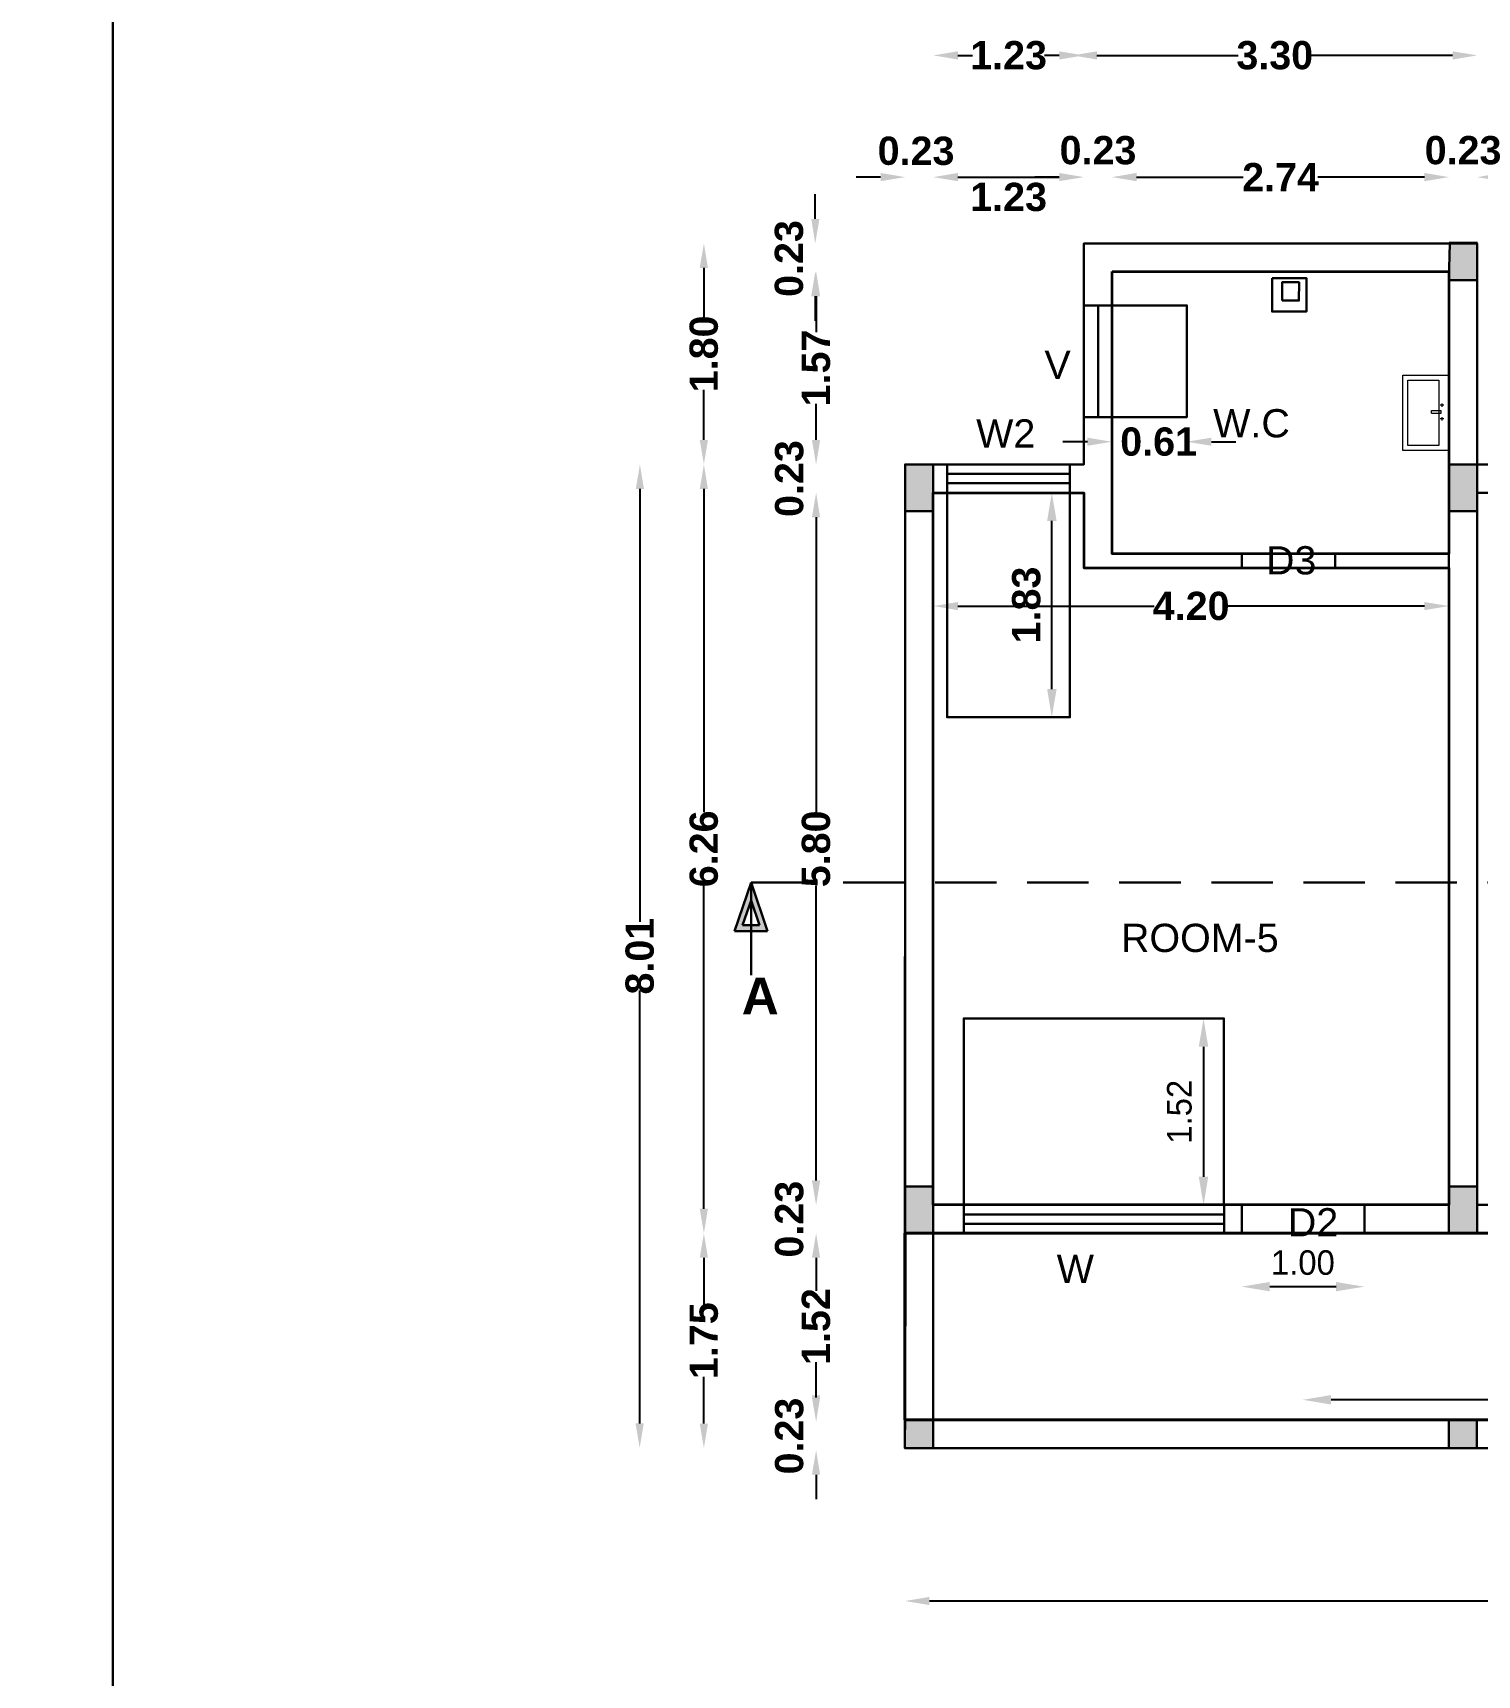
# Model space of a CAD drawing. Header units: metres. Extents: x 515 to 706, y -4 to 163.
# Drawn here: x 641.97 to 653.73, y 93.57 to 106.95 of the extents above; entities that cross this region are included whole.
import ezdxf

# ---------------------------------------------------------------- set-up
doc = ezdxf.new("R2010")
doc.units = ezdxf.units.M
doc.header["$MEASUREMENT"] = 0
doc.linetypes.add('DASHED2', pattern=[0.375, 0.25, -0.125])
for name, color, linetype, lineweight in [('BLK_3_FLR_1_WASH', 4, 'Continuous', 30), ('BLK_4_FLR_1_ EXIT_WIDTH_ DOOR', 7, 'Continuous', 30), ('BLK_4_FLR_1_BLT_UP_AREA', 140, 'Continuous', 30), ('BLK_4_FLR_1_CARPET_AREA', 22, 'Continuous', 30), ('BLK_4_FLR_1_WATER_CLOSET', 4, 'Continuous', 30), ('furniture', 253, 'Continuous', 15)]:
    doc.layers.add(name, color=color, linetype=linetype, lineweight=lineweight)
for name, color, linetype in [('BLK_4_FLR_1_REGULAR_ROOM_1', 3, 'Continuous'), ('BLK_4_FLR_1_REGULAR_ROOM_2', 3, 'Continuous'), ('BLK_4_FLR_1_ROOM_1_LIGHT_VENTILATION_1', 3, 'Continuous'), ('BLK_4_FLR_1_ROOM_1_LIGHT_VENTILATION_2', 3, 'Continuous'), ('BLK_4_FLR_1_VERANDAH', 5, 'Continuous'), ('DIST_EXIT', 7, 'Continuous'), ('TOILET_VENTILATION', 6, 'Continuous')]:
    doc.layers.add(name, color=color, linetype=linetype)
doc.styles.add('ARIAL', font='arialbd.ttf', dxfattribs={"height": 0.23})
doc.styles.add('PDF Swiss721BT-RomanCondensed', font='arial.ttf')
doc.styles.add('Swiss Bold', font='swissb.ttf')
doc.styles.add('working', font='arialbd.ttf', dxfattribs={"height": 0.23})
doc.dimstyles.new('new model', dxfattribs={"dimtxt": 0.23, "dimasz": 0.2, "dimexe": 0.1, "dimexo": 0.1, "dimgap": 0, "dimtad": 0, "dimzin": 1, "dimdsep": 46, "dimtxsty": 'working', "dimcen": 0.09, "dimse1": 1, "dimse2": 1, "dimclrd": 256, "dimclrt": 256, "dimadec": 1, "dimazin": 0, "dimtfac": 1, "dimtofl": 0, "dimtmove": 0, "dimatfit": 3, "dimfxl": 0, "dimtolj": 1, "dimtzin": 0, "dimlwd": -1, "dimlwe": -1, "dimarcsym": 0})
doc.dimstyles.new('OPEN SPACE', dxfattribs={"dimtxt": 0.23, "dimasz": 0.23, "dimexe": 0.1875, "dimexo": 0.0625, "dimgap": 0.09, "dimtad": 3, "dimzin": 0, "dimdsep": 46, "dimtxsty": 'ARIAL', "dimcen": 0.09, "dimse1": 1, "dimse2": 1, "dimclrd": 256, "dimclre": 256, "dimadec": 0, "dimazin": 0, "dimtfac": 0.5, "dimtix": 1, "dimtmove": 0, "dimatfit": 3, "dimfxl": 0, "dimtolj": 1, "dimtzin": 0, "dimarcsym": 0})
doc.dimstyles.new('Standard$0', dxfattribs={"dimtxt": 0.2, "dimasz": 0.23, "dimexe": 0.1805, "dimexo": 0.0625, "dimgap": 0.0955, "dimtad": 1, "dimzin": 0, "dimdsep": 46, "dimtxsty": 'Standard', "dimcen": 0, "dimdle": 440, "dimse1": 1, "dimse2": 1, "dimclrd": 256, "dimclrt": 256, "dimadec": 0, "dimazin": 0, "dimtfac": 1, "dimtofl": 0, "dimtmove": 0, "dimatfit": 3, "dimfxl": 0, "dimtolj": 1, "dimarcsym": 0})

# ---------------------------------------------------------------- blocks, each defined once
blk = doc.blocks.new('*D142')
at = {"layer": 'Defpoints', "color": 0, "lineweight": 40}
for p in [(650.757, 103.823), (651.367, 103.823), (650.757, 103.622)]:
    blk.add_point(p, dxfattribs=at)
at = {"layer": 'TOILET_VENTILATION'}
for p, q in [((650.557, 103.622), (650.357, 103.622)), ((651.567, 103.622), (651.767, 103.622))]:
    blk.add_line(p, q, dxfattribs=at)
at = {"layer": 'TOILET_VENTILATION', "lineweight": 40}
for points in [[(650.557, 103.655), (650.557, 103.589), (650.757, 103.622)], [(651.567, 103.655), (651.567, 103.589), (651.367, 103.622)]]:
    blk.add_solid(points, dxfattribs=at)
at = {"layer": 'TOILET_VENTILATION', "lineweight": 35, "insert": (651.137, 103.622), "char_height": 0.23, "attachment_point": 5, "style": 'working'}
blk.add_mtext('\\A1;0.61', dxfattribs=at)
blk = doc.blocks.new('*D22')
at = {"layer": 'BLK_4_FLR_1_ EXIT_WIDTH_ DOOR', "lineweight": -2}
blk.add_line((652.042, 96.738), (652.582, 96.738), dxfattribs=at)
at = {"layer": 'BLK_4_FLR_1_ EXIT_WIDTH_ DOOR', "lineweight": 40}
for points in [[(652.042, 96.776), (652.042, 96.7), (651.812, 96.738)], [(652.582, 96.776), (652.582, 96.7), (652.812, 96.738)]]:
    blk.add_solid(points, dxfattribs=at)
at = {"layer": 'Defpoints', "color": 0, "lineweight": 40}
for p in [(651.812, 97.173), (652.812, 97.173), (652.812, 96.738)]:
    blk.add_point(p, dxfattribs=at)
at = {"layer": 'BLK_4_FLR_1_ EXIT_WIDTH_ DOOR', "lineweight": 30, "insert": (652.312, 96.933), "char_height": 0.2, "attachment_point": 5}
blk.add_mtext('\\A1;1.00', dxfattribs=at)
blk = doc.blocks.new('*D148')
at = {"layer": 'BLK_4_FLR_1_ROOM_1_LIGHT_VENTILATION_1', "lineweight": -2}
blk.add_line((651.503, 98.693), (651.503, 97.633), dxfattribs=at)
at = {"layer": 'BLK_4_FLR_1_ROOM_1_LIGHT_VENTILATION_1', "lineweight": 40}
for points in [[(651.464, 98.693), (651.541, 98.693), (651.503, 98.923)], [(651.464, 97.633), (651.541, 97.633), (651.503, 97.403)]]:
    blk.add_solid(points, dxfattribs=at)
at = {"layer": 'Defpoints', "color": 0, "lineweight": 40}
for p in [(651.669, 98.923), (651.503, 97.403), (651.669, 97.403)]:
    blk.add_point(p, dxfattribs=at)
at = {"layer": 'BLK_4_FLR_1_ROOM_1_LIGHT_VENTILATION_1', "lineweight": 30, "insert": (651.307, 98.163), "char_height": 0.2, "attachment_point": 5, "rotation": 90}
blk.add_mtext('\\A1;1.52', dxfattribs=at)
blk = doc.blocks.new('*D26')
at = {"layer": 'Defpoints', "color": 0, "lineweight": 40}
for p in [(652.312, 96.669), (659.135, 96.669), (652.312, 95.816)]:
    blk.add_point(p, dxfattribs=at)
at = {"layer": 'DIST_EXIT', "lineweight": -2}
blk.add_line((658.905, 95.816), (652.542, 95.816), dxfattribs=at)
at = {"layer": 'DIST_EXIT', "lineweight": 40}
for points in [[(652.542, 95.855), (652.542, 95.778), (652.312, 95.816)], [(658.905, 95.855), (658.905, 95.778), (659.135, 95.816)]]:
    blk.add_solid(points, dxfattribs=at)
at = {"layer": 'DIST_EXIT', "lineweight": 30, "insert": (655.724, 96.012), "char_height": 0.2, "attachment_point": 5}
blk.add_mtext('\\A1;6.82', dxfattribs=at)
blk = doc.blocks.new('*D153')
at = {"layer": 'BLK_4_FLR_1_ROOM_1_LIGHT_VENTILATION_2', "lineweight": -2}
blk.add_line((650.267, 101.607), (650.267, 102.977), dxfattribs=at)
at = {"layer": 'BLK_4_FLR_1_ROOM_1_LIGHT_VENTILATION_2', "lineweight": 40}
for points in [[(650.229, 102.977), (650.306, 102.977), (650.267, 103.207)], [(650.229, 101.607), (650.306, 101.607), (650.267, 101.377)]]:
    blk.add_solid(points, dxfattribs=at)
at = {"layer": 'Defpoints', "color": 0, "lineweight": 40}
for p in [(650.267, 103.207), (650.414, 103.207), (650.414, 101.377)]:
    blk.add_point(p, dxfattribs=at)
at = {"layer": 'BLK_4_FLR_1_ROOM_1_LIGHT_VENTILATION_2', "color": 0, "lineweight": 30, "insert": (650.06, 102.292), "char_height": 0.23, "attachment_point": 5, "rotation": 90, "style": 'ARIAL'}
blk.add_mtext('\\A1;1.83', dxfattribs=at)
blk = doc.blocks.new('zw$B53F')
at = {"layer": 'furniture', "ltscale": 0.5}
for p, q in [((25.7, 17.98), (0, 15.69)), ((27.09, 2.29), (25.7, 17.98)), ((0, 15.69), (1.4, 0)), ((24.29, 14.4), (2.02, 12.42)), ((2.02, 12.42), (2.95, 1.86)), ((11.55, 14.34), (10.37, 14.23)), ((10.9, 14.92), (11.02, 13.65)), ((12.95, 14.23), (13.8, 14.3)), ((13.24, 10.9), (12.95, 14.23)), ((14.1, 10.98), (13.8, 14.3)), ((16.26, 14.76), (15.09, 14.65)), ((15.62, 15.34), (15.73, 14.06)), ((25.23, 3.84), (24.29, 14.4)), ((13.24, 10.9), (14.1, 10.98)), ((1.4, 0), (27.09, 2.29)), ((2.95, 1.86), (25.23, 3.84))]:
    blk.add_line(p, q, dxfattribs=at)
blk = doc.blocks.new('*D319')
for p, q in [((648.872, 105.778), (648.672, 105.778)), ((649.502, 105.778), (649.702, 105.778))]:
    blk.add_line(p, q)
at = {"lineweight": 40}
for points in [[(648.872, 105.812), (648.872, 105.745), (649.072, 105.778)], [(649.502, 105.812), (649.502, 105.745), (649.302, 105.778)]]:
    blk.add_solid(points, dxfattribs=at)
at = {"layer": 'Defpoints', "color": 0, "lineweight": 40}
for p in [(649.302, 105.778), (649.072, 105.335), (649.302, 105.335)]:
    blk.add_point(p, dxfattribs=at)
at = {"lineweight": 30, "insert": (649.161, 105.991), "char_height": 0.23, "attachment_point": 5, "style": 'working'}
blk.add_mtext('\\A1;0.23', dxfattribs=at)
blk = doc.blocks.new('*D320')
blk.add_line((649.502, 105.778), (650.328, 105.778))
at = {"lineweight": 40}
for points in [[(649.502, 105.812), (649.502, 105.745), (649.302, 105.778)], [(650.328, 105.812), (650.328, 105.745), (650.528, 105.778)]]:
    blk.add_solid(points, dxfattribs=at)
at = {"layer": 'Defpoints', "color": 0, "lineweight": 40}
for p in [(650.528, 105.778), (649.302, 105.335), (650.528, 105.238)]:
    blk.add_point(p, dxfattribs=at)
at = {"lineweight": 30, "insert": (649.915, 105.615), "char_height": 0.23, "attachment_point": 5, "style": 'working'}
blk.add_mtext('\\A1;1.23', dxfattribs=at)
blk = doc.blocks.new('*D321')
for p, q in [((650.328, 105.778), (650.128, 105.778)), ((650.958, 105.778), (651.158, 105.778))]:
    blk.add_line(p, q)
at = {"lineweight": 40}
for points in [[(650.328, 105.812), (650.328, 105.745), (650.528, 105.778)], [(650.958, 105.812), (650.958, 105.745), (650.758, 105.778)]]:
    blk.add_solid(points, dxfattribs=at)
at = {"layer": 'Defpoints', "color": 0, "lineweight": 40}
for p in [(650.758, 105.778), (650.528, 105.335), (650.758, 105.105)]:
    blk.add_point(p, dxfattribs=at)
at = {"lineweight": 30, "insert": (650.643, 105.996), "char_height": 0.23, "attachment_point": 5, "style": 'working'}
blk.add_mtext('\\A1;0.23', dxfattribs=at)
blk = doc.blocks.new('*D322')
for p, q in [((650.958, 105.778), (651.825, 105.778)), ((653.302, 105.778), (652.435, 105.778))]:
    blk.add_line(p, q)
at = {"lineweight": 40}
for points in [[(650.958, 105.812), (650.958, 105.745), (650.758, 105.778)], [(653.302, 105.812), (653.302, 105.745), (653.502, 105.778)]]:
    blk.add_solid(points, dxfattribs=at)
at = {"layer": 'Defpoints', "color": 0, "lineweight": 40}
for p in [(653.502, 105.778), (653.502, 105.105), (650.758, 105.008)]:
    blk.add_point(p, dxfattribs=at)
at = {"lineweight": 30, "insert": (652.13, 105.778), "char_height": 0.23, "attachment_point": 5, "style": 'working'}
blk.add_mtext('\\A1;2.74', dxfattribs=at)
blk = doc.blocks.new('*D323')
for p, q in [((653.302, 105.778), (653.102, 105.778)), ((653.932, 105.778), (654.132, 105.778))]:
    blk.add_line(p, q)
at = {"lineweight": 40}
for points in [[(653.302, 105.812), (653.302, 105.745), (653.502, 105.778)], [(653.932, 105.812), (653.932, 105.745), (653.732, 105.778)]]:
    blk.add_solid(points, dxfattribs=at)
at = {"layer": 'Defpoints', "color": 0, "lineweight": 40}
for p in [(653.732, 105.778), (653.732, 105.335), (653.502, 105.105)]:
    blk.add_point(p, dxfattribs=at)
at = {"lineweight": 30, "insert": (653.617, 105.996), "char_height": 0.23, "attachment_point": 5, "style": 'working'}
blk.add_mtext('\\A1;0.23', dxfattribs=at)
blk = doc.blocks.new('*D677')
for p, q in [((648.34, 105.438), (648.34, 105.638)), ((648.34, 104.808), (648.34, 104.608))]:
    blk.add_line(p, q)
at = {"lineweight": 40}
for points in [[(648.307, 105.438), (648.374, 105.438), (648.34, 105.238)], [(648.307, 104.808), (648.374, 104.808), (648.34, 105.008)]]:
    blk.add_solid(points, dxfattribs=at)
at = {"layer": 'Defpoints', "color": 0, "lineweight": 40}
for p in [(650.752, 105.238), (648.34, 105.008), (650.758, 105.008)]:
    blk.add_point(p, dxfattribs=at)
at = {"lineweight": 30, "insert": (648.127, 105.115), "char_height": 0.23, "attachment_point": 5, "rotation": 90, "style": 'working'}
blk.add_mtext('\\A1;0.23', dxfattribs=at)
blk = doc.blocks.new('*D678')
for p, q in [((648.347, 104.808), (648.347, 104.515)), ((648.347, 103.637), (648.347, 103.93))]:
    blk.add_line(p, q)
at = {"lineweight": 40}
for points in [[(648.313, 104.808), (648.38, 104.808), (648.347, 105.008)], [(648.313, 103.637), (648.38, 103.637), (648.347, 103.437)]]:
    blk.add_solid(points, dxfattribs=at)
at = {"layer": 'Defpoints', "color": 0, "lineweight": 40}
for p in [(650.758, 105.008), (648.347, 103.437), (649.302, 103.437)]:
    blk.add_point(p, dxfattribs=at)
at = {"lineweight": 30, "insert": (648.347, 104.223), "char_height": 0.23, "attachment_point": 5, "rotation": 90, "style": 'working'}
blk.add_mtext('\\A1;1.57', dxfattribs=at)
blk = doc.blocks.new('*D679')
for p, q in [((648.347, 103.637), (648.347, 103.837)), ((648.347, 103.007), (648.347, 102.807))]:
    blk.add_line(p, q)
at = {"lineweight": 40}
for points in [[(648.313, 103.637), (648.38, 103.637), (648.347, 103.437)], [(648.313, 103.007), (648.38, 103.007), (648.347, 103.207)]]:
    blk.add_solid(points, dxfattribs=at)
at = {"layer": 'Defpoints', "color": 0, "lineweight": 40}
for p in [(649.302, 103.437), (648.347, 103.207), (649.302, 103.207)]:
    blk.add_point(p, dxfattribs=at)
at = {"lineweight": 30, "insert": (648.129, 103.322), "char_height": 0.23, "attachment_point": 5, "rotation": 90, "style": 'working'}
blk.add_mtext('\\A1;0.23', dxfattribs=at)
blk = doc.blocks.new('*D680')
for p, q in [((648.347, 103.007), (648.347, 100.603)), ((648.347, 97.603), (648.347, 100.007))]:
    blk.add_line(p, q)
at = {"lineweight": 40}
for points in [[(648.313, 103.007), (648.38, 103.007), (648.347, 103.207)], [(648.313, 97.603), (648.38, 97.603), (648.347, 97.403)]]:
    blk.add_solid(points, dxfattribs=at)
at = {"layer": 'Defpoints', "color": 0, "lineweight": 40}
for p in [(649.302, 103.207), (648.347, 97.403), (649.55, 97.403)]:
    blk.add_point(p, dxfattribs=at)
at = {"lineweight": 30, "insert": (648.347, 100.305), "char_height": 0.23, "attachment_point": 5, "rotation": 90, "style": 'working'}
blk.add_mtext('\\A1;5.80', dxfattribs=at)
blk = doc.blocks.new('*D681')
for p, q in [((648.347, 97.603), (648.347, 97.803)), ((648.347, 96.973), (648.347, 96.773))]:
    blk.add_line(p, q)
at = {"lineweight": 40}
for points in [[(648.313, 97.603), (648.38, 97.603), (648.347, 97.403)], [(648.313, 96.973), (648.38, 96.973), (648.347, 97.173)]]:
    blk.add_solid(points, dxfattribs=at)
at = {"layer": 'Defpoints', "color": 0, "lineweight": 40}
for p in [(649.302, 97.403), (648.347, 97.173), (649.072, 97.173)]:
    blk.add_point(p, dxfattribs=at)
at = {"lineweight": 30, "insert": (648.129, 97.288), "char_height": 0.23, "attachment_point": 5, "rotation": 90, "style": 'working'}
blk.add_mtext('\\A1;0.23', dxfattribs=at)
blk = doc.blocks.new('*D682')
for p, q in [((648.347, 96.973), (648.347, 96.705)), ((648.347, 95.853), (648.347, 96.122))]:
    blk.add_line(p, q)
at = {"lineweight": 40}
for points in [[(648.313, 96.973), (648.38, 96.973), (648.347, 97.173)], [(648.313, 95.853), (648.38, 95.853), (648.347, 95.653)]]:
    blk.add_solid(points, dxfattribs=at)
at = {"layer": 'Defpoints', "color": 0, "lineweight": 40}
for p in [(649.072, 97.173), (648.347, 95.653), (649.55, 95.653)]:
    blk.add_point(p, dxfattribs=at)
at = {"lineweight": 30, "insert": (648.347, 96.413), "char_height": 0.23, "attachment_point": 5, "rotation": 90, "style": 'working'}
blk.add_mtext('\\A1;1.52', dxfattribs=at)
blk = doc.blocks.new('*D325')
for p, q in [((649.502, 106.77), (649.622, 106.77)), ((650.328, 106.77), (650.208, 106.77))]:
    blk.add_line(p, q)
at = {"lineweight": 40}
for points in [[(649.502, 106.803), (649.502, 106.736), (649.302, 106.77)], [(650.328, 106.803), (650.328, 106.736), (650.528, 106.77)]]:
    blk.add_solid(points, dxfattribs=at)
at = {"layer": 'Defpoints', "color": 0, "lineweight": 40}
for p in [(649.302, 106.77), (649.302, 103.811), (650.528, 103.811)]:
    blk.add_point(p, dxfattribs=at)
at = {"lineweight": 30, "insert": (649.915, 106.77), "char_height": 0.23, "attachment_point": 5, "style": 'working'}
blk.add_mtext('\\A1;1.23', dxfattribs=at)
blk = doc.blocks.new('*D326')
for p, q in [((650.635, 106.77), (651.785, 106.77)), ((653.532, 106.77), (652.382, 106.77))]:
    blk.add_line(p, q)
at = {"lineweight": 40}
for points in [[(650.635, 106.803), (650.635, 106.736), (650.435, 106.77)], [(653.532, 106.803), (653.532, 106.736), (653.732, 106.77)]]:
    blk.add_solid(points, dxfattribs=at)
at = {"layer": 'Defpoints', "color": 0, "lineweight": 40}
for p in [(653.732, 106.77), (650.435, 105.613), (653.732, 105.613)]:
    blk.add_point(p, dxfattribs=at)
at = {"lineweight": 30, "insert": (652.083, 106.77), "char_height": 0.23, "attachment_point": 5, "style": 'working'}
blk.add_mtext('\\A1;3.30', dxfattribs=at)
blk = doc.blocks.new('*D683')
for p, q in [((647.433, 105.038), (647.433, 104.63)), ((647.433, 103.637), (647.433, 104.046))]:
    blk.add_line(p, q)
at = {"lineweight": 40}
for points in [[(647.399, 105.038), (647.466, 105.038), (647.433, 105.238)], [(647.399, 103.637), (647.466, 103.637), (647.433, 103.437)]]:
    blk.add_solid(points, dxfattribs=at)
at = {"layer": 'Defpoints', "color": 0, "lineweight": 40}
for p in [(650.528, 105.238), (647.433, 103.437), (650.528, 103.437)]:
    blk.add_point(p, dxfattribs=at)
at = {"lineweight": 30, "insert": (647.433, 104.338), "char_height": 0.23, "attachment_point": 5, "rotation": 90, "style": 'working'}
blk.add_mtext('\\A1;1.80', dxfattribs=at)
blk = doc.blocks.new('*D684')
for p, q in [((647.433, 103.237), (647.433, 100.605)), ((647.433, 97.373), (647.433, 100.005))]:
    blk.add_line(p, q)
at = {"lineweight": 40}
for points in [[(647.399, 103.237), (647.466, 103.237), (647.433, 103.437)], [(647.399, 97.373), (647.466, 97.373), (647.433, 97.173)]]:
    blk.add_solid(points, dxfattribs=at)
at = {"layer": 'Defpoints', "color": 0, "lineweight": 40}
for p in [(650.528, 103.437), (647.433, 97.173), (650.528, 97.173)]:
    blk.add_point(p, dxfattribs=at)
at = {"lineweight": 30, "insert": (647.433, 100.305), "char_height": 0.23, "attachment_point": 5, "rotation": 90, "style": 'working'}
blk.add_mtext('\\A1;6.26', dxfattribs=at)
blk = doc.blocks.new('*D685')
for p, q in [((647.433, 96.973), (647.433, 96.594)), ((647.433, 95.623), (647.433, 96.003))]:
    blk.add_line(p, q)
at = {"lineweight": 40}
for points in [[(647.399, 96.973), (647.466, 96.973), (647.433, 97.173)], [(647.399, 95.623), (647.466, 95.623), (647.433, 95.423)]]:
    blk.add_solid(points, dxfattribs=at)
at = {"layer": 'Defpoints', "color": 0, "lineweight": 40}
for p in [(649.55, 97.173), (647.433, 95.423), (649.302, 95.423)]:
    blk.add_point(p, dxfattribs=at)
at = {"lineweight": 30, "insert": (647.433, 96.298), "char_height": 0.23, "attachment_point": 5, "rotation": 90, "style": 'working'}
blk.add_mtext('\\A1;1.75', dxfattribs=at)
blk = doc.blocks.new('*D686')
for p, q in [((649.502, 102.283), (651.1, 102.283)), ((653.302, 102.283), (651.703, 102.283))]:
    blk.add_line(p, q)
at = {"lineweight": 40}
for points in [[(649.502, 102.316), (649.502, 102.25), (649.302, 102.283)], [(653.302, 102.316), (653.302, 102.25), (653.502, 102.283)]]:
    blk.add_solid(points, dxfattribs=at)
at = {"layer": 'Defpoints', "color": 0, "lineweight": 40}
for p in [(649.302, 102.593), (653.502, 102.593), (649.302, 102.283)]:
    blk.add_point(p, dxfattribs=at)
at = {"lineweight": 30, "insert": (651.402, 102.283), "char_height": 0.23, "attachment_point": 5, "rotation": 0, "style": 'working'}
blk.add_mtext('\\A1;4.20', dxfattribs=at)
blk = doc.blocks.new('*D329')
blk.add_line((653.932, 105.778), (654.758, 105.778))
at = {"lineweight": 40}
for points in [[(653.932, 105.812), (653.932, 105.745), (653.732, 105.778)], [(654.758, 105.812), (654.758, 105.745), (654.958, 105.778)]]:
    blk.add_solid(points, dxfattribs=at)
at = {"layer": 'Defpoints', "color": 0, "lineweight": 40}
for p in [(654.958, 105.778), (653.732, 105.335), (654.958, 105.238)]:
    blk.add_point(p, dxfattribs=at)
at = {"lineweight": 30, "insert": (654.345, 105.615), "char_height": 0.23, "attachment_point": 5, "style": 'working'}
blk.add_mtext('\\A1;1.23', dxfattribs=at)
blk = doc.blocks.new('*D353')
for p, q in [((649.27, 94.177), (659.491, 94.177)), ((670.495, 94.177), (660.274, 94.177))]:
    blk.add_line(p, q)
at = {"lineweight": 40}
for points in [[(649.27, 94.21), (649.27, 94.144), (649.07, 94.177)], [(670.495, 94.21), (670.495, 94.144), (670.695, 94.177)]]:
    blk.add_solid(points, dxfattribs=at)
at = {"layer": 'Defpoints', "color": 0, "lineweight": 40}
for p in [(649.07, 95.852), (670.695, 95.852), (670.695, 94.177)]:
    blk.add_point(p, dxfattribs=at)
at = {"lineweight": 30, "insert": (659.882, 94.177), "char_height": 0.23, "attachment_point": 5, "style": 'working'}
blk.add_mtext('\\A1;21.63', dxfattribs=at)
blk = doc.blocks.new('*D354')
for p, q in [((648.347, 95.836), (648.347, 96.036)), ((648.347, 95.206), (648.347, 95.006))]:
    blk.add_line(p, q)
at = {"lineweight": 40}
for points in [[(648.313, 95.836), (648.38, 95.836), (648.347, 95.636)], [(648.313, 95.206), (648.38, 95.206), (648.347, 95.406)]]:
    blk.add_solid(points, dxfattribs=at)
at = {"layer": 'Defpoints', "color": 0, "lineweight": 40}
for p in [(649.302, 95.636), (648.347, 95.406), (649.072, 95.406)]:
    blk.add_point(p, dxfattribs=at)
at = {"lineweight": 30, "insert": (648.129, 95.521), "char_height": 0.23, "attachment_point": 5, "rotation": 90, "style": 'working'}
blk.add_mtext('\\A1;0.23', dxfattribs=at)
blk = doc.blocks.new('*D604')
for p, q in [((646.912, 103.237), (646.911, 99.711)), ((646.91, 95.624), (646.911, 99.151))]:
    blk.add_line(p, q)
at = {"lineweight": 40}
for points in [[(646.878, 103.237), (646.945, 103.237), (646.912, 103.437)], [(646.876, 95.624), (646.943, 95.624), (646.91, 95.424)]]:
    blk.add_solid(points, dxfattribs=at)
at = {"layer": 'Defpoints', "color": 0, "lineweight": 40}
for p in [(649.072, 103.437), (646.91, 95.424), (649.07, 95.423)]:
    blk.add_point(p, dxfattribs=at)
at = {"lineweight": 30, "insert": (646.911, 99.431), "char_height": 0.23, "attachment_point": 5, "rotation": 89.9865, "style": 'working'}
blk.add_mtext('\\A1;8.01', dxfattribs=at)

msp = doc.modelspace()

# ---------------------------------------------------------------- hatches: boundary and pattern name
at = {"lineweight": 30}
h = msp.add_hatch(color=256, dxfattribs=at)
h.dxf.hatch_style = 1
h.paths.add_polyline_path([(653.73156, 105.23844), (653.73156, 104.93844), (653.50156, 104.93844), (653.50794, 105.23844)])
h = msp.add_hatch(color=256, dxfattribs=at)
h.dxf.hatch_style = 1
h.paths.add_polyline_path([(649.30156, 103.43677), (649.30156, 103.05677), (649.07156, 103.05677), (649.07156, 103.43677)])
h = msp.add_hatch(color=256, dxfattribs=at)
h.dxf.hatch_style = 1
h.paths.add_polyline_path([(653.73156, 103.43677), (653.73156, 103.05677), (653.50156, 103.05677), (653.50156, 103.43677)])
at = {"lineweight": 30, "ltscale": 0.25}
h = msp.add_hatch(color=256, dxfattribs=at)
h.paths.add_polyline_path([(647.8167, 100.03111), (647.68171, 99.63492), (647.95168, 99.63492)])
h.paths.add_polyline_path([(647.8167, 99.88375), (647.74811, 99.68244), (647.88528, 99.68244)], flags=16)
at = {"lineweight": 30}
h = msp.add_hatch(color=256, dxfattribs=at)
h.dxf.hatch_style = 1
h.paths.add_polyline_path([(649.30156, 97.55344), (649.30156, 97.17344), (649.07156, 97.17344), (649.07156, 97.55344)])
h = msp.add_hatch(color=256, dxfattribs=at)
h.dxf.hatch_style = 1
h.paths.add_polyline_path([(653.73156, 97.55344), (653.73156, 97.17344), (653.50156, 97.17344), (653.50156, 97.55344)])
h = msp.add_hatch(color=256, dxfattribs=at)
h.dxf.hatch_style = 1
h.paths.add_polyline_path([(649.06967, 95.65344), (649.29967, 95.65344), (649.29967, 95.42344), (649.06967, 95.42344)])
h = msp.add_hatch(color=256, dxfattribs=at)
h.dxf.hatch_style = 1
h.paths.add_polyline_path([(653.49967, 95.65344), (653.72967, 95.65344), (653.72967, 95.42344), (653.49967, 95.42344)])

# ---------------------------------------------------------------- linework, layer by layer
at = {"lineweight": 30, "ltscale": 0.125}
for p, q in [((653.73156, 105.23844), (650.52822, 105.23844)), ((650.52822, 105.23844), (650.52822, 103.43677)), ((653.50345, 105.24177), (653.73345, 105.24177)), ((653.73345, 105.24177), (653.50345, 105.24177)), ((653.73156, 105.23844), (653.73156, 103.43677)), ((653.73156, 105.23844), (653.73156, 103.43677)), ((653.73156, 105.23844), (653.73156, 103.43677)), ((653.50156, 105.00844), (650.75822, 105.00844)), ((650.75822, 105.00844), (650.75822, 103.20677)), ((653.50156, 105.00844), (653.50156, 102.70844)), ((653.50156, 105.00844), (653.50156, 97.40344)), ((650.75822, 104.73265), (650.52822, 104.73265)), ((650.64322, 104.73265), (650.64322, 103.82265)), ((650.75822, 103.82265), (650.52822, 103.82265)), ((649.07156, 103.43677), (649.07156, 97.17343)), ((650.52822, 103.43677), (649.30156, 103.43677)), ((649.41489, 103.20677), (649.41489, 103.43677)), ((650.41489, 103.20677), (650.41489, 103.43677)), ((650.41489, 103.3601), (649.41489, 103.3601)), ((649.30156, 103.20677), (649.30156, 97.40344)), ((650.52822, 103.20677), (649.30156, 103.20677)), ((650.41489, 103.28344), (649.41489, 103.28344)), ((650.52822, 103.20677), (650.52822, 102.59344)), ((651.81489, 102.70844), (650.75822, 102.70844)), ((651.81489, 102.70844), (651.81489, 102.59344)), ((653.50156, 102.70844), (652.57489, 102.70844)), ((652.57489, 102.70844), (652.57489, 102.59344)), ((651.81489, 102.59344), (650.52822, 102.59344)), ((653.50156, 102.59344), (652.57489, 102.59344)), ((653.50156, 102.59344), (653.50156, 97.40344)), ((651.81489, 97.40344), (649.30156, 97.40344)), ((651.66997, 97.40344), (649.54997, 97.40344)), ((649.54997, 97.40344), (649.54997, 97.17344)), ((651.66997, 97.32677), (649.54997, 97.32677)), ((651.66997, 97.40344), (651.66997, 97.17344)), ((651.81489, 97.40344), (651.81489, 97.17344)), ((653.50156, 97.40344), (652.81489, 97.40344)), ((652.81489, 97.40344), (652.81489, 97.17344)), ((651.81489, 97.17344), (649.07156, 97.17344)), ((649.30156, 97.17344), (649.30156, 95.42344)), ((651.66997, 97.2501), (649.54997, 97.2501)), ((651.66997, 97.17344), (649.54997, 97.17344)), ((656.24489, 97.17344), (652.81489, 97.17344)), ((649.06967, 95.65344), (670.69525, 95.65344)), ((649.06967, 95.42344), (649.06967, 95.49844)), ((649.06967, 95.42344), (670.69525, 95.42344))]:
    msp.add_line(p, q, dxfattribs=at)
at = {"lineweight": 30}
for p, q in [((650.75822, 103.20677), (650.75822, 102.70844)), ((647.8167, 100.03111), (647.68171, 99.63492)), ((647.8167, 100.03111), (647.8167, 99.30518)), ((647.8167, 100.03111), (647.95168, 99.63492)), ((647.8167, 99.88375), (647.74811, 99.68244)), ((647.8167, 99.88375), (647.88528, 99.68244)), ((647.68171, 99.63492), (647.95168, 99.63492)), ((647.74811, 99.68244), (647.88528, 99.68244)), ((647.8167, 99.63492), (647.8167, 99.27726)), ((649.07156, 97.17344), (649.0722, 95.57344)), ((649.06967, 95.57344), (649.06967, 95.42344))]:
    msp.add_line(p, q, dxfattribs=at)
at = {"linetype": 'DASHED2', "lineweight": 30, "ltscale": 2}
msp.add_line((647.8167, 100.03111), (673.43918, 100.03111), dxfattribs=at)
at = {"lineweight": 30}
for points in [[(515.25728, 150.74728), (642.61905, 150.74728), (642.61905, 87.74858), (515.25728, 87.74858)], [(642.61905, 71.40396), (675.79196, 71.40396), (675.79196, 150.74728), (642.61905, 150.74728)], [(653.73156, 105.23844), (653.73156, 104.93844), (653.50156, 104.93844), (653.50794, 105.23844)], [(649.30156, 103.43677), (649.30156, 103.05677), (649.07156, 103.05677), (649.07156, 103.43677)], [(653.73156, 103.43677), (653.73156, 103.05677), (653.50156, 103.05677), (653.50156, 103.43677)], [(649.30156, 97.55344), (649.30156, 97.17344), (649.07156, 97.17344), (649.07156, 97.55344)], [(653.73156, 97.55344), (653.73156, 97.17344), (653.50156, 97.17344), (653.50156, 97.55344)], [(649.06967, 95.65344), (649.29967, 95.65344), (649.29967, 95.42344), (649.06967, 95.42344)], [(653.49967, 95.65344), (653.72967, 95.65344), (653.72967, 95.42344), (653.49967, 95.42344)]]:
    msp.add_lwpolyline(points, close=True, dxfattribs=at)
at = {"layer": 'BLK_3_FLR_1_WASH', "color": 55, "lineweight": 30}
msp.add_lwpolyline([(652.06113, 104.95581), (652.34135, 104.95581), (652.34135, 104.68184), (652.06113, 104.68184)], close=True, dxfattribs=at)
at = {"layer": 'BLK_3_FLR_1_WASH', "color": 60, "lineweight": 30}
msp.add_lwpolyline([(652.14243, 104.77297), (652.28044, 104.77254), (652.2809, 104.92105), (652.1429, 104.92148)], close=True, dxfattribs=at)
at = {"layer": 'BLK_4_FLR_1_BLT_UP_AREA', "color": 14, "lineweight": 30}
msp.add_lwpolyline([(670.69504, 105.23845), (670.69504, 95.42345), (649.06945, 95.42345), (649.07134, 103.43679), (650.52801, 103.43679), (650.52801, 105.23845), (653.73134, 105.23845), (653.73134, 103.43679), (654.95801, 103.43679), (654.95801, 105.23845), (661.83504, 105.23845), (661.83504, 103.43679), (663.06171, 103.43679), (663.06171, 105.23845), (666.26504, 105.23845), (666.26504, 103.43679), (667.49171, 103.43679), (667.49171, 105.23845)], close=True, dxfattribs=at)
at = {"layer": 'BLK_4_FLR_1_CARPET_AREA', "color": 14, "lineweight": 35}
for points in [[(650.75822, 105.00844), (653.50156, 105.00844), (653.50156, 102.70844), (650.75822, 102.70844)], [(649.30156, 103.20677), (650.52822, 103.20677), (650.52822, 102.59344), (653.50156, 102.59344), (653.50156, 97.40344), (649.30156, 97.40344)], [(649.06925, 97.17344), (670.69325, 97.17343), (670.69378, 95.65343), (649.06967, 95.65344)]]:
    msp.add_lwpolyline(points, close=True, dxfattribs=at)
at = {"layer": 'BLK_4_FLR_1_REGULAR_ROOM_1', "color": 2, "lineweight": 30}
msp.add_lwpolyline([(649.30081, 103.20682), (650.52748, 103.20682), (650.52748, 102.59349), (653.50081, 102.59349), (653.50081, 97.40349), (649.30081, 97.40349)], close=True, dxfattribs=at)
at = {"layer": 'BLK_4_FLR_1_REGULAR_ROOM_2', "color": 2, "lineweight": 30}
msp.add_lwpolyline([(653.73081, 103.20682), (654.95748, 103.20682), (654.95748, 102.59349), (657.93081, 102.59349), (657.93081, 97.40349), (653.73081, 97.40349)], close=True, dxfattribs=at)
at = {"layer": 'BLK_4_FLR_1_ROOM_1_LIGHT_VENTILATION_1', "color": 3, "lineweight": 30}
msp.add_lwpolyline([(651.66923, 97.40349), (649.54923, 97.40349), (649.54923, 98.92349), (651.66923, 98.92349), (651.66923, 97.40349)], dxfattribs=at)
at = {"layer": 'BLK_4_FLR_1_ROOM_1_LIGHT_VENTILATION_2', "color": 3, "lineweight": 30}
msp.add_lwpolyline([(649.41415, 103.20682), (649.41415, 101.37682), (650.41415, 101.37682), (650.41415, 103.20682), (649.41415, 103.20682)], dxfattribs=at)
at = {"layer": 'BLK_4_FLR_1_VERANDAH', "lineweight": 40}
msp.add_lwpolyline([(649.07208, 97.17349), (670.69608, 97.17349), (670.69504, 95.65348), (649.07093, 95.65349)], close=True, dxfattribs=at)
at = {"layer": 'BLK_4_FLR_1_WATER_CLOSET', "color": 3, "lineweight": 30}
msp.add_lwpolyline([(650.75748, 105.00849), (653.50081, 105.00849), (653.50081, 102.70849), (650.75748, 102.70849)], close=True, dxfattribs=at)
at = {"layer": 'TOILET_VENTILATION', "color": 6, "lineweight": 30}
msp.add_lwpolyline([(650.75748, 104.7327), (651.36748, 104.7327), (651.36748, 103.8227), (650.75748, 103.8227)], close=True, dxfattribs=at)

# ---------------------------------------------------------------- block references
at = {"lineweight": 30, "xscale": -0.0237721263822697, "yscale": 0.0237721263822697, "zscale": 0.0237721263822697, "rotation": 275.0813164753686}
msp.add_blockref('zw$B53F', (653.13, 103.51873), dxfattribs=at)

# ---------------------------------------------------------------- texts
at = {"lineweight": 30, "ltscale": 0.125, "char_height": 0.23, "attachment_point": 1, "style": 'PDF Swiss721BT-RomanCondensed'}
for s, width, insert in [('V', 0.0527571, (650.20692, 104.36387)), ('W.C', 0.23, (651.58148, 103.88766)), ('W2', 0.0527571, (649.6507, 103.80489)), ('D3', 0.0527571, (652.01127, 102.77098)), ('ROOM-5', 0.275078, (650.82999, 99.6949)), ('D2', 0.0527571, (652.18928, 97.37754)), ('W', 0.0527571, (650.30701, 96.99782))]:
    msp.add_mtext_dynamic_manual_height_columns(s, width=width, gutter_width=1.15, heights=[0], dxfattribs=dict(at, insert=insert))
at = {"lineweight": 30, "insert": (648.04325, 98.95582), "char_height": 0.3, "width": 4.6721052, "attachment_point": 9, "style": 'Swiss Bold'}
msp.add_mtext('\\A1;A', dxfattribs=at)

# ---------------------------------------------------------------- dimensions: what is measured, and where the dimension line sits
at = {"lineweight": 30}
for base, p1, p2, override, picture, middle in [((649.30156, 106.76967), (650.52822, 103.81109), (649.30156, 103.81109), {"dimpost": '\\X', "dimtmove": 2}, '*D325', (649.91489, 106.76967)), ((653.73156, 106.76967), (650.43489, 105.61276), (653.73156, 105.61276), {"dimpost": '\\X', "dimtmove": 2}, '*D326', (652.08322, 106.76967)), ((650.75822, 105.77839), (650.52822, 105.33543), (650.75822, 105.10543), {"dimpost": '\\X', "dimtmove": 2}, '*D321', (650.64322, 105.99582)), ((653.73156, 105.77839), (653.50156, 105.10543), (653.73156, 105.33543), {"dimpost": '\\X', "dimtmove": 2}, '*D323', (653.61656, 105.99582)), ((653.50156, 105.77839), (650.75822, 105.00844), (653.50156, 105.10543), {"dimpost": '\\X', "dimtmove": 2}, '*D322', (652.12989, 105.77839)), ((670.69525, 94.17701), (649.06967, 95.85159), (670.69525, 95.85159), {"dimpost": '\\X'}, '*D353', (659.88246, 94.17701))]:
    dim = msp.add_linear_dim(base=base, p1=p1, p2=p2, dimstyle='new model', override=override, dxfattribs=at)
    dim.commit()
    dim.dimension.update_dxf_attribs({"geometry": picture, "text_midpoint": middle})
for base, p1, p2, picture, middle in [((649.30156, 105.77839), (649.07156, 105.33543), (649.30156, 105.33543), '*D319', (649.16145, 105.99132)), ((650.52822, 105.77839), (649.30156, 105.33543), (650.52822, 105.23844), '*D320', (649.91489, 105.61542)), ((654.95822, 105.77839), (653.73156, 105.33543), (654.95822, 105.23844), '*D329', (654.34489, 105.61542))]:
    dim = msp.add_linear_dim(base=base, p1=p1, p2=p2, dimstyle='new model', override={"dimpost": '\\X', "dimtmove": 2}, dxfattribs=at)
    dim.commit()
    dim.dimension.update_dxf_attribs({"geometry": picture, "text_midpoint": middle, "dimtype": 160})
dim = msp.add_linear_dim(base=(648.34022, 105.00844), p1=(650.75171, 105.23844), p2=(650.75822, 105.00844), angle=90, dimstyle='new model', override={"dimpost": '\\X', "dimtmove": 2}, dxfattribs=at)
dim.commit()
dim.dimension.update_dxf_attribs({"geometry": '*D677', "text_midpoint": (648.12729, 105.1151), "dimtype": 160})
for base, p1, p2, picture, middle in [((647.43282, 103.43677), (650.52822, 105.23844), (650.52822, 103.43677), '*D683', (647.43282, 104.3376)), ((648.34673, 103.43677), (650.75822, 105.00844), (649.30156, 103.43677), '*D678', (648.34673, 104.2226)), ((648.34673, 103.20677), (649.30156, 103.43677), (649.30156, 103.20677), '*D679', (648.1293, 103.32177)), ((647.43282, 97.17344), (650.52822, 103.43677), (650.52822, 97.17344), '*D684', (647.43282, 100.3051)), ((648.34673, 97.40344), (649.30156, 103.20677), (649.54997, 97.40344), '*D680', (648.34673, 100.3051)), ((648.34673, 97.17344), (649.30156, 97.40344), (649.07156, 97.17344), '*D681', (648.1293, 97.28844)), ((647.43282, 95.42344), (649.54997, 97.17344), (649.30156, 95.42344), '*D685', (647.43282, 96.29844)), ((648.34673, 95.65344), (649.07156, 97.17344), (649.54997, 95.65344), '*D682', (648.34673, 96.41344)), ((648.34673, 95.40646), (649.30156, 95.63646), (649.07156, 95.40646), '*D354', (648.1293, 95.52146))]:
    dim = msp.add_linear_dim(base=base, p1=p1, p2=p2, angle=90, dimstyle='new model', override={"dimpost": '\\X', "dimtmove": 2}, dxfattribs=at)
    dim.commit()
    dim.dimension.update_dxf_attribs({"geometry": picture, "text_midpoint": middle})
for p1, p2, distance, override, picture, middle in [((649.07156, 103.43677), (649.06967, 95.42344), -2.15993, {"dimpost": '\\X', "dimtmove": 2}, '*D604', (646.91069, 99.43061)), ((653.50156, 102.59344), (649.30156, 102.59344), 0.3104, {"dimpost": '\\X'}, '*D686', (651.40156, 102.28304))]:
    dim = msp.add_aligned_dim(p1=p1, p2=p2, distance=distance, dimstyle='new model', override=override, dxfattribs=at)
    dim.commit()
    dim.dimension.update_dxf_attribs({"geometry": picture, "text_midpoint": middle})
at = {"layer": 'BLK_4_FLR_1_ EXIT_WIDTH_ DOOR', "color": 2, "lineweight": 30}
dim = msp.add_aligned_dim(p1=(651.81214, 97.17349), p2=(652.81214, 97.17349), distance=-0.43557, dimstyle='Standard$0', override={"dimtmove": 2}, dxfattribs=at)
dim.commit()
dim.dimension.update_dxf_attribs({"geometry": '*D22', "text_midpoint": (652.31214, 96.93342)})
at = {"layer": 'BLK_4_FLR_1_ROOM_1_LIGHT_VENTILATION_1', "color": 3, "lineweight": 30}
dim = msp.add_aligned_dim(p1=(651.66923, 98.92349), p2=(651.66923, 97.40349), distance=-0.16645, dimstyle='Standard$0', dxfattribs=at)
dim.commit()
dim.dimension.update_dxf_attribs({"geometry": '*D148', "text_midpoint": (651.30728, 98.16349)})
at = {"layer": 'BLK_4_FLR_1_ROOM_1_LIGHT_VENTILATION_2', "color": 3, "lineweight": 30}
dim = msp.add_aligned_dim(p1=(650.41415, 101.37682), p2=(650.41415, 103.20682), distance=0.14696, dimstyle='OPEN SPACE', override={"dimpost": '\\X'}, dxfattribs=at)
dim.commit()
dim.dimension.update_dxf_attribs({"geometry": '*D153', "text_midpoint": (650.05968, 102.29182)})
at = {"layer": 'DIST_EXIT', "color": 7, "lineweight": 30}
dim = msp.add_aligned_dim(p1=(659.13544, 96.66929), p2=(652.31214, 96.66929), distance=0.85286, dimstyle='Standard$0', dxfattribs=at)
dim.commit()
dim.dimension.update_dxf_attribs({"geometry": '*D26', "text_midpoint": (655.72379, 96.01194)})
at = {"layer": 'TOILET_VENTILATION', "color": 6, "lineweight": 35}
dim = msp.add_linear_dim(base=(650.75748, 103.62189), p1=(651.36748, 103.8227), p2=(650.75748, 103.8227), angle=180, dimstyle='new model', override={"dimpost": '\\X', "dimtmove": 2}, dxfattribs=at)
dim.commit()
dim.dimension.update_dxf_attribs({"geometry": '*D142', "text_midpoint": (651.13748, 103.62189), "dimtype": 161})

doc.saveas('drawing.dxf')
